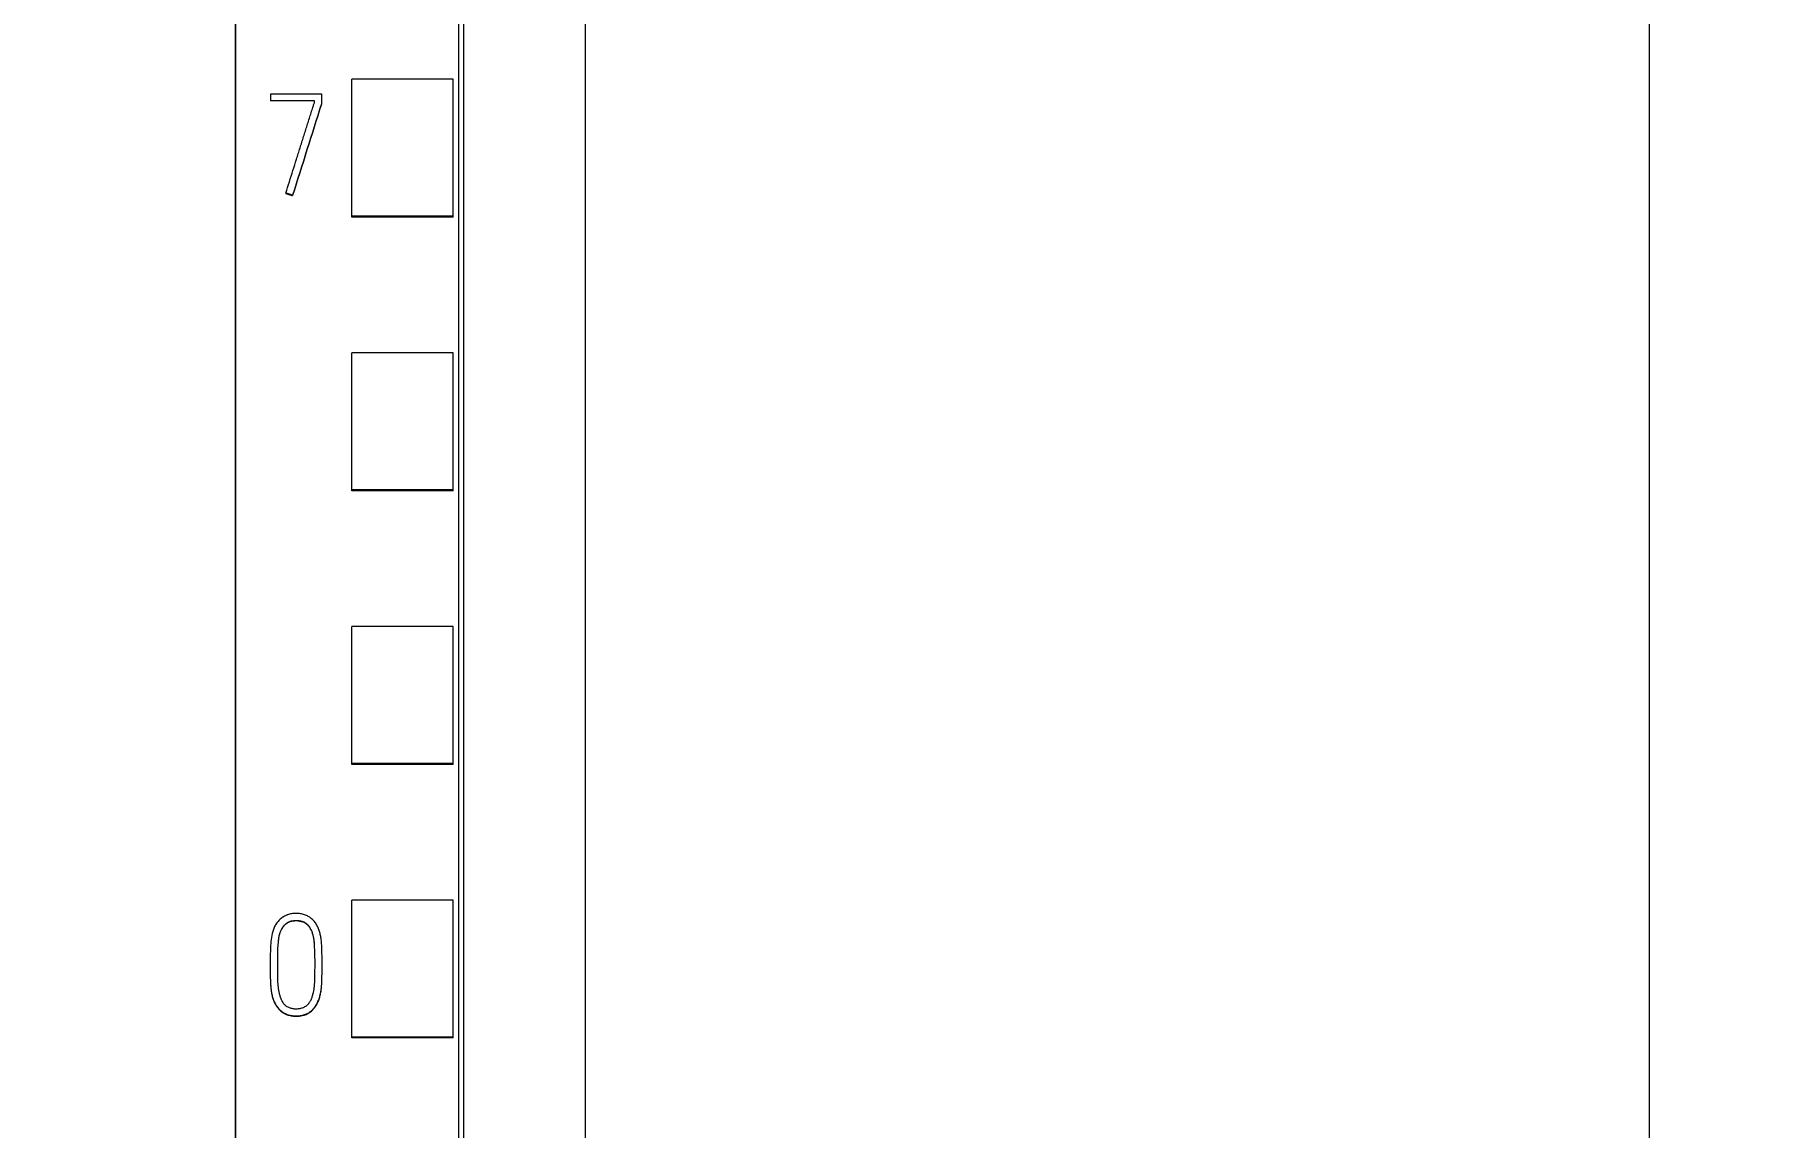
# Model space of a CAD drawing. Header units: millimetres. Extents: x 1359 to 3577, y 1333 to 3557.
# Drawn here: x 2572.41 to 2606.47, y 2979.14 to 3000.71 of the extents above; entities that cross this region are included whole.
import ezdxf

# ---------------------------------------------------------------- set-up
doc = ezdxf.new("R2010")
doc.units = ezdxf.units.MM
doc.set_wipeout_variables(frame=1)
doc.layers.add('000-PI-Oprema', color=30, linetype='Continuous', lineweight=5)
doc.layers.add('002-PI-Kabelska kanalica', color=150, linetype='Continuous')
doc.styles.get("Standard").update_dxf_attribs({"font": 'arial.ttf'})
doc.dimstyles.new('ISO-25', dxfattribs={"dimtxt": 2.5, "dimasz": 2.5, "dimexe": 1.25, "dimexo": 0.625, "dimtad": 1, "dimtxsty": 'Standard', "dimcen": 2.5, "dimadec": 0, "dimazin": 0, "dimtfac": 1, "dimtmove": 0, "dimatfit": 3, "dimfxl": 1, "dimarcsym": 0})

# ---------------------------------------------------------------- blocks, each defined once
blk = doc.blocks.new('IM 155-5 PN ST - 6ES7155-5AA01-0AB0')
blk.add_wipeout([(0, 147.007), (34.8, 147.007), (34.8, 0), (0, 0)])
at = {"color": 0, "linetype": 'ByBlock', "lineweight": 0, "ltscale": 0.25}
blk.add_lwpolyline([(0, 147.007), (34.8, 147.007), (34.8, 0), (0, 0), (0, 147.007)], dxfattribs=at)
at = {"layer": '000-PI-Oprema', "color": 0, "linetype": 'ByBlock', "lineweight": 0}
blk.add_open_spline([(34.8, 8.007), (34.8, 8.859), (34.8, 10.524), (34.8, 12.857), (34.8, 14.973), (34.8, 17.743), (34.8, 21.643), (34.8, 27.557), (34.8, 37.017), (34.8, 50.127), (34.8, 67.357), (34.8, 85.999), (34.8, 103.048), (34.8, 118.245), (34.8, 128.598), (34.8, 136.94), (34.8, 141.966), (34.8, 145.414), (34.8, 147.007)], degree=3, knots=[0, 0, 0, 0, 0.018357, 0.035822, 0.050221, 0.063898, 0.09543, 0.134182, 0.191169, 0.299064, 0.416456, 0.562341, 0.701008, 0.784589, 0.890964, 0.925157, 0.965428, 1, 1, 1, 1], dxfattribs=at)
blk = doc.blocks.new('S7-1500 DI HF - 6ES7521-1BL00-0AB0')
at = {"layer": '000-PI-Oprema', "color": 0, "linetype": 'ByBlock', "lineweight": 0}
for p, q in [((0, 134.681), (0, 21.262)), ((4.4, 132.4), (4.4, 23.585)), ((2.3, 90.572), (2.3, 93.274)), ((4.3, 93.274), (2.3, 93.274)), ((4.3, 90.572), (4.3, 93.274)), ((0.698, 92.847), (0.698, 92.988)), ((0.698, 92.988), (1.697, 92.988)), ((0.698, 92.847), (0.698, 92.84)), ((1.558, 92.847), (0.698, 92.847)), ((1.558, 92.808), (1.558, 92.847)), ((1.697, 92.988), (1.697, 92.786)), ((1.697, 92.786), (1.697, 92.78)), ((0.995, 91.027), (0.995, 91.02)), ((1.128, 90.982), (1.128, 90.976)), ((2.3, 90.549), (2.3, 90.572)), ((4.3, 90.572), (2.3, 90.572)), ((4.3, 90.549), (2.3, 90.549)), ((4.3, 90.549), (4.3, 90.572)), ((2.3, 85.17), (2.3, 87.872)), ((4.3, 87.872), (2.3, 87.872)), ((4.3, 85.17), (4.3, 87.872)), ((2.3, 85.149), (2.3, 85.17)), ((4.3, 85.17), (2.3, 85.17)), ((4.3, 85.149), (4.3, 85.17)), ((4.3, 85.149), (2.3, 85.149)), ((2.3, 79.769), (2.3, 82.471)), ((4.3, 82.471), (2.3, 82.471)), ((4.3, 79.769), (4.3, 82.471)), ((2.3, 79.75), (2.3, 79.769)), ((4.3, 79.769), (2.3, 79.769)), ((4.3, 79.75), (2.3, 79.75)), ((4.3, 79.75), (4.3, 79.769)), ((2.3, 74.367), (2.3, 77.069)), ((4.3, 77.069), (2.3, 77.069)), ((4.3, 74.367), (4.3, 77.069)), ((0.685, 75.808), (0.685, 75.802)), ((1.709, 75.76), (1.709, 75.766)), ((2.3, 74.35), (2.3, 74.367)), ((4.3, 74.367), (2.3, 74.367)), ((4.3, 74.35), (2.3, 74.35)), ((4.3, 74.35), (4.3, 74.367))]:
    blk.add_line(p, q, dxfattribs=at)
at = {"layer": '000-PI-Oprema', "color": 18, "linetype": 'ByBlock', "lineweight": 0, "true_color": 0x000000}
for centre, major_axis, ratio, start_param, end_param in [((-3.234, 16.055), (311.804, 993.193), 0.017605, 1.49899, 1.500811), ((-3.259, 15.609), (312.699, 996.069), 0.017657, 1.498788, 1.500604)]:
    blk.add_ellipse(centre, major_axis=major_axis, ratio=ratio, start_param=start_param, end_param=end_param, dxfattribs=at)
at = {"layer": '000-PI-Oprema', "color": 0, "linetype": 'ByBlock', "lineweight": 0}
for points, knots in [([(4.5, 132.586), (4.5, 129.542), (4.5, 119.972), (4.5, 105.802), (4.5, 91.235), (4.5, 77.025), (4.5, 62.731), (4.5, 47.245), (4.5, 34.605), (4.5, 26.64), (4.5, 23.299)], [0, 0, 0, 0, 0.083934, 0.263736, 0.389889, 0.484142, 0.653794, 0.78188, 0.908517, 1, 1, 1, 1]), ([(6.9, 129.52), (6.9, 127.497), (6.9, 118.948), (6.9, 105.802), (6.9, 91.235), (6.9, 77.025), (6.9, 62.731), (6.9, 47.245), (6.9, 34.486), (6.9, 25.605), (6.9, 21.348), (6.9, 20.55)], [0, 0, 0, 0, 0.055935, 0.236292, 0.362833, 0.457376, 0.627551, 0.756032, 0.883059, 0.978086, 1, 1, 1, 1]), ([(27.9, 129.52), (27.9, 127.497), (27.9, 118.948), (27.9, 105.802), (27.9, 91.235), (27.9, 77.025), (27.9, 62.731), (27.9, 47.245), (27.9, 34.486), (27.9, 25.605), (27.9, 21.348), (27.9, 20.55)], [0, 0, 0, 0, 0.055935, 0.236292, 0.362833, 0.457376, 0.627551, 0.756032, 0.883059, 0.978086, 1, 1, 1, 1]), ([(0.995, 91.027), (1.042, 91.175), (1.089, 91.324), (1.159, 91.546), (1.182, 91.621), (1.228, 91.769), (1.252, 91.843), (1.287, 91.955), (1.299, 91.992), (1.322, 92.066), (1.334, 92.103), (1.369, 92.215), (1.392, 92.289), (1.439, 92.437), (1.462, 92.512), (1.498, 92.623), (1.509, 92.66), (1.527, 92.716), (1.533, 92.734), (1.542, 92.762), (1.545, 92.771), (1.551, 92.79), (1.555, 92.799), (1.558, 92.808)], [0, 0, 0, 0, 0.25, 0.25, 0.375, 0.375, 0.5, 0.5, 0.5625, 0.5625, 0.625, 0.625, 0.75, 0.75, 0.875, 0.875, 0.9375, 0.9375, 0.96875, 0.96875, 0.984375, 0.984375, 1, 1, 1, 1]), ([(1.026, 76.779), (1.052, 76.789), (1.078, 76.796), (1.13, 76.805), (1.157, 76.808), (1.212, 76.809), (1.238, 76.807), (1.292, 76.8), (1.318, 76.794), (1.357, 76.783), (1.37, 76.778), (1.395, 76.769), (1.42, 76.758), (1.444, 76.746), (1.461, 76.735), (1.467, 76.732), (1.478, 76.724), (1.483, 76.72), (1.51, 76.7), (1.53, 76.681), (1.556, 76.651), (1.564, 76.64), (1.58, 76.619), (1.588, 76.607), (1.609, 76.573), (1.621, 76.549), (1.642, 76.5), (1.651, 76.475), (1.663, 76.436), (1.667, 76.423), (1.673, 76.397), (1.682, 76.358), (1.697, 76.266), (1.702, 76.187), (1.707, 76.081), (1.708, 76.028), (1.709, 75.922), (1.709, 75.869), (1.709, 75.763), (1.709, 75.657), (1.708, 75.551), (1.704, 75.446), (1.702, 75.393), (1.691, 75.287), (1.682, 75.235), (1.665, 75.17), (1.662, 75.157), (1.653, 75.131), (1.649, 75.118), (1.635, 75.08), (1.624, 75.056), (1.606, 75.019), (1.599, 75.008), (1.585, 74.984), (1.578, 74.973), (1.555, 74.94), (1.537, 74.92), (1.508, 74.892), (1.498, 74.883), (1.482, 74.871), (1.477, 74.867), (1.465, 74.859), (1.46, 74.855), (1.431, 74.837), (1.407, 74.826), (1.369, 74.811), (1.356, 74.807), (1.33, 74.8), (1.316, 74.796), (1.277, 74.789), (1.25, 74.786), (1.21, 74.784), (1.196, 74.784), (1.169, 74.785), (1.155, 74.786), (1.115, 74.79), (1.088, 74.795), (1.049, 74.806), (1.037, 74.81), (1.011, 74.819), (0.998, 74.824), (0.961, 74.841), (0.938, 74.855), (0.905, 74.878), (0.895, 74.887), (0.874, 74.905), (0.865, 74.915), (0.837, 74.945), (0.821, 74.966), (0.799, 75.001), (0.792, 75.012), (0.779, 75.036), (0.773, 75.048), (0.757, 75.085), (0.747, 75.11), (0.735, 75.149), (0.731, 75.162), (0.725, 75.188), (0.722, 75.201), (0.713, 75.241), (0.709, 75.267), (0.691, 75.4), (0.688, 75.507), (0.686, 75.668), (0.685, 75.721), (0.685, 75.828), (0.685, 75.882), (0.687, 75.989), (0.688, 76.042), (0.693, 76.149), (0.696, 76.202), (0.707, 76.308), (0.714, 76.361), (0.732, 76.44), (0.739, 76.466), (0.753, 76.504), (0.758, 76.517), (0.769, 76.542), (0.775, 76.555), (0.795, 76.591), (0.81, 76.614), (0.836, 76.646), (0.846, 76.656), (0.865, 76.676), (0.875, 76.686), (0.906, 76.713), (0.928, 76.729), (0.963, 76.75), (0.976, 76.757), (0.994, 76.766), (1.004, 76.77), (1.015, 76.775), (1.02, 76.777), (1.023, 76.778), (1.025, 76.779), (1.026, 76.779)], [0, 0, 0, 0, 0.015625, 0.015625, 0.03125, 0.03125, 0.046875, 0.046875, 0.0625, 0.0625, 0.070313, 0.070313, 0.078125, 0.085938, 0.085938, 0.089844, 0.089844, 0.09375, 0.09375, 0.109375, 0.109375, 0.117188, 0.117188, 0.125, 0.125, 0.140625, 0.140625, 0.15625, 0.15625, 0.164063, 0.164063, 0.171875, 0.1875, 0.21875, 0.21875, 0.25, 0.25, 0.28125, 0.28125, 0.3125, 0.34375, 0.34375, 0.375, 0.375, 0.40625, 0.40625, 0.414063, 0.414063, 0.421875, 0.421875, 0.4375, 0.4375, 0.445313, 0.445313, 0.453125, 0.453125, 0.46875, 0.46875, 0.476563, 0.476563, 0.480469, 0.480469, 0.484375, 0.484375, 0.5, 0.5, 0.507813, 0.507813, 0.515625, 0.515625, 0.53125, 0.53125, 0.539063, 0.539063, 0.546875, 0.546875, 0.5625, 0.5625, 0.570313, 0.570313, 0.578125, 0.578125, 0.59375, 0.59375, 0.601563, 0.601563, 0.609375, 0.609375, 0.625, 0.625, 0.632813, 0.632813, 0.640625, 0.640625, 0.65625, 0.65625, 0.664063, 0.664063, 0.671875, 0.671875, 0.6875, 0.6875, 0.75, 0.75, 0.78125, 0.78125, 0.8125, 0.8125, 0.84375, 0.84375, 0.875, 0.875, 0.90625, 0.90625, 0.921875, 0.921875, 0.929688, 0.929688, 0.9375, 0.9375, 0.953125, 0.953125, 0.960938, 0.960938, 0.96875, 0.96875, 0.984375, 0.984375, 0.992188, 0.992188, 0.996094, 0.998047, 0.999023, 0.999023, 1, 1, 1, 1]), ([(1.369, 76.626), (1.389, 76.615), (1.407, 76.602), (1.439, 76.571), (1.453, 76.553), (1.478, 76.516), (1.489, 76.496), (1.508, 76.456), (1.517, 76.435), (1.538, 76.371), (1.547, 76.328), (1.555, 76.262), (1.557, 76.239), (1.561, 76.195), (1.562, 76.172), (1.567, 76.061), (1.57, 75.971), (1.571, 75.793), (1.57, 75.703), (1.569, 75.569), (1.568, 75.502), (1.564, 75.435), (1.561, 75.391), (1.558, 75.368), (1.55, 75.302), (1.542, 75.258), (1.525, 75.193), (1.519, 75.172), (1.508, 75.14), (1.504, 75.13), (1.495, 75.109), (1.485, 75.089), (1.474, 75.07), (1.462, 75.051), (1.455, 75.041), (1.434, 75.015), (1.419, 74.999), (1.391, 74.979), (1.382, 74.973), (1.362, 74.962), (1.352, 74.957), (1.331, 74.948), (1.321, 74.945), (1.299, 74.938), (1.288, 74.935), (1.255, 74.929), (1.233, 74.926), (1.2, 74.925), (1.188, 74.925), (1.166, 74.926), (1.155, 74.927), (1.122, 74.932), (1.1, 74.937), (1.068, 74.947), (1.057, 74.951), (1.036, 74.96), (1.016, 74.97), (0.998, 74.983), (0.985, 74.993), (0.98, 74.997), (0.972, 75.005), (0.968, 75.009), (0.956, 75.021), (0.949, 75.029), (0.936, 75.047), (0.93, 75.057), (0.912, 75.086), (0.903, 75.106), (0.886, 75.147), (0.879, 75.169), (0.87, 75.201), (0.867, 75.212), (0.862, 75.233), (0.854, 75.266), (0.849, 75.299), (0.84, 75.364), (0.836, 75.408), (0.828, 75.54), (0.827, 75.628), (0.827, 75.761), (0.827, 75.805), (0.828, 75.893), (0.828, 76.025), (0.833, 76.157), (0.843, 76.267), (0.846, 76.289), (0.853, 76.333), (0.857, 76.355), (0.864, 76.387), (0.867, 76.397), (0.874, 76.419), (0.877, 76.429), (0.889, 76.46), (0.898, 76.48), (0.914, 76.508), (0.92, 76.518), (0.933, 76.536), (0.939, 76.545), (0.96, 76.571), (0.976, 76.586), (1.001, 76.607), (1.01, 76.614), (1.029, 76.626), (1.038, 76.632), (1.068, 76.646), (1.089, 76.653), (1.132, 76.662), (1.154, 76.664), (1.198, 76.665), (1.22, 76.664), (1.264, 76.659), (1.286, 76.656), (1.318, 76.648), (1.329, 76.644), (1.344, 76.638), (1.349, 76.636), (1.357, 76.633), (1.359, 76.632), (1.364, 76.629), (1.367, 76.628), (1.369, 76.626)], [0, 0, 0, 0, 0.015625, 0.015625, 0.03125, 0.03125, 0.046875, 0.046875, 0.0625, 0.0625, 0.09375, 0.09375, 0.109375, 0.109375, 0.125, 0.125, 0.1875, 0.1875, 0.25, 0.25, 0.28125, 0.296875, 0.296875, 0.3125, 0.3125, 0.34375, 0.34375, 0.359375, 0.359375, 0.367188, 0.367188, 0.375, 0.382813, 0.382813, 0.390625, 0.390625, 0.40625, 0.40625, 0.414063, 0.414063, 0.421875, 0.421875, 0.429688, 0.429688, 0.4375, 0.4375, 0.453125, 0.453125, 0.460938, 0.460938, 0.46875, 0.46875, 0.484375, 0.484375, 0.492188, 0.492188, 0.5, 0.507813, 0.507813, 0.511719, 0.511719, 0.515625, 0.515625, 0.523438, 0.523438, 0.53125, 0.53125, 0.546875, 0.546875, 0.5625, 0.5625, 0.570313, 0.570313, 0.578125, 0.59375, 0.59375, 0.625, 0.625, 0.6875, 0.6875, 0.71875, 0.71875, 0.75, 0.8125, 0.8125, 0.828125, 0.828125, 0.84375, 0.84375, 0.851563, 0.851563, 0.859375, 0.859375, 0.875, 0.875, 0.882813, 0.882813, 0.890625, 0.890625, 0.90625, 0.90625, 0.914063, 0.914063, 0.921875, 0.921875, 0.9375, 0.9375, 0.953125, 0.953125, 0.96875, 0.96875, 0.984375, 0.984375, 0.992187, 0.992187, 0.996094, 0.996094, 0.998047, 0.998047, 1, 1, 1, 1]), ([(1.369, 76.62), (1.349, 76.631), (1.328, 76.639), (1.296, 76.647), (1.285, 76.649), (1.263, 76.653), (1.252, 76.655), (1.219, 76.658), (1.196, 76.659), (1.152, 76.658), (1.13, 76.655), (1.097, 76.648), (1.086, 76.645), (1.065, 76.638), (1.054, 76.633), (1.034, 76.623), (1.025, 76.618), (1.006, 76.605), (0.997, 76.598), (0.98, 76.583), (0.972, 76.576), (0.956, 76.559), (0.949, 76.551), (0.928, 76.524), (0.916, 76.505), (0.9, 76.476), (0.895, 76.466), (0.886, 76.445), (0.882, 76.435), (0.87, 76.403), (0.864, 76.382), (0.85, 76.316), (0.844, 76.272), (0.836, 76.184), (0.833, 76.139), (0.83, 76.05), (0.829, 76.006), (0.828, 75.917), (0.827, 75.872), (0.827, 75.789), (0.827, 75.751), (0.827, 75.712)], [0, 0, 0, 0, 0.050692, 0.050692, 0.076038, 0.076038, 0.101384, 0.101384, 0.152076, 0.152076, 0.202768, 0.202768, 0.228114, 0.228114, 0.25346, 0.25346, 0.278806, 0.278806, 0.304152, 0.304152, 0.329498, 0.329498, 0.354844, 0.354844, 0.405536, 0.405536, 0.430882, 0.430882, 0.456228, 0.456228, 0.506919, 0.506919, 0.608303, 0.608303, 0.709687, 0.709687, 0.811071, 0.811071, 0.912455, 0.912455, 1, 1, 1, 1]), ([(1.571, 75.808), (1.571, 75.834), (1.571, 75.86), (1.57, 75.974), (1.567, 76.062), (1.56, 76.194), (1.558, 76.238), (1.546, 76.325), (1.537, 76.368), (1.52, 76.42), (1.516, 76.431), (1.507, 76.451), (1.503, 76.462), (1.488, 76.492), (1.478, 76.511), (1.459, 76.538), (1.452, 76.547), (1.438, 76.565), (1.423, 76.581), (1.406, 76.595), (1.393, 76.605), (1.388, 76.609), (1.379, 76.615), (1.374, 76.617), (1.369, 76.62)], [0, 0, 0, 0, 0.088977, 0.088977, 0.392651, 0.392651, 0.544488, 0.544488, 0.696326, 0.696326, 0.734285, 0.734285, 0.772244, 0.772244, 0.848163, 0.848163, 0.886122, 0.886122, 0.924081, 0.962041, 0.962041, 0.98102, 0.98102, 1, 1, 1, 1]), ([(0.685, 75.802), (0.685, 75.738), (0.686, 75.674), (0.687, 75.557), (0.688, 75.503), (0.692, 75.422), (0.694, 75.395), (0.699, 75.342), (0.702, 75.315), (0.712, 75.235), (0.723, 75.182), (0.743, 75.118), (0.747, 75.105), (0.757, 75.08), (0.762, 75.067), (0.778, 75.031), (0.791, 75.007), (0.813, 74.973), (0.82, 74.962), (0.837, 74.941), (0.845, 74.93), (0.872, 74.9), (0.892, 74.882), (0.925, 74.858), (0.936, 74.851), (0.959, 74.837), (0.971, 74.83), (1.008, 74.813), (1.033, 74.804), (1.073, 74.793), (1.086, 74.79), (1.112, 74.785), (1.126, 74.783), (1.166, 74.779), (1.193, 74.777), (1.234, 74.779), (1.247, 74.78), (1.274, 74.783), (1.287, 74.785), (1.327, 74.792), (1.352, 74.799), (1.39, 74.813), (1.403, 74.818), (1.428, 74.83), (1.439, 74.837), (1.474, 74.857), (1.496, 74.874), (1.535, 74.911), (1.553, 74.932), (1.576, 74.965), (1.584, 74.976), (1.598, 74.999), (1.605, 75.011), (1.623, 75.047), (1.634, 75.071), (1.653, 75.122), (1.661, 75.147), (1.675, 75.199), (1.681, 75.226), (1.69, 75.279), (1.701, 75.358), (1.704, 75.438), (1.708, 75.545), (1.709, 75.634), (1.709, 75.724), (1.709, 75.76)], [0, 0, 0, 0, 0.074801, 0.074801, 0.137845, 0.137845, 0.169367, 0.169367, 0.200889, 0.200889, 0.263933, 0.263933, 0.279694, 0.279694, 0.295455, 0.295455, 0.326976, 0.326976, 0.342737, 0.342737, 0.358498, 0.358498, 0.39002, 0.39002, 0.405781, 0.405781, 0.421542, 0.421542, 0.453064, 0.453064, 0.468825, 0.468825, 0.484586, 0.484586, 0.516108, 0.516108, 0.531869, 0.531869, 0.54763, 0.54763, 0.579151, 0.579151, 0.594912, 0.594912, 0.610673, 0.610673, 0.642195, 0.642195, 0.673717, 0.673717, 0.689478, 0.689478, 0.705239, 0.705239, 0.736761, 0.736761, 0.768283, 0.768283, 0.799805, 0.799805, 0.831326, 0.89437, 0.89437, 0.957414, 1, 1, 1, 1])]:
    blk.add_open_spline(points, degree=3, knots=knots, dxfattribs=at)
for points, weights in [([(1.128, 90.982), (1.062, 91.004), (0.995, 91.027)], [0.50000090382, 0.49999909618, 0.50000090382]), ([(0.995, 91.02), (1.062, 90.998), (1.128, 90.976)], [0.500000438463, 0.499999561537, 0.500000438463])]:
    blk.add_rational_spline(points, weights, degree=2, dxfattribs=at)
blk = doc.blocks.new('*D109')
at = {"color": 0, "lineweight": -2, "transparency": 16777216}
for p, q in [((2541.571, 2980.678), (2541.571, 3096.864)), ((2889.571, 2980.678), (2889.571, 3096.864)), ((2544.071, 3095.614), (2887.071, 3095.614))]:
    blk.add_line(p, q, dxfattribs=at)
at = {"color": 0, "transparency": 16777216}
for points in [[(2544.071, 3096.031), (2544.071, 3095.197), (2541.571, 3095.614)], [(2887.071, 3096.031), (2887.071, 3095.197), (2889.571, 3095.614)]]:
    blk.add_solid(points, dxfattribs=at)
at = {"layer": 'Defpoints', "color": 0, "transparency": 16777216}
for p in [(2889.571, 3095.614), (2541.571, 2980.053), (2889.571, 2980.053)]:
    blk.add_point(p, dxfattribs=at)
at = {"color": 0, "transparency": 16777216, "insert": (2715.571, 3097.516), "char_height": 2.5, "attachment_point": 5}
blk.add_mtext('348', dxfattribs=at)

msp = doc.modelspace()

# ---------------------------------------------------------------- block references
at = {"layer": '002-PI-Kabelska kanalica', "color": 0, "linetype": 'ByBlock', "lineweight": 0}
msp.add_blockref('IM 155-5 PN ST - 6ES7155-5AA01-0AB0', (2541.571, 2906.55), dxfattribs=at)

# ---------------------------------------------------------------- next in the draw order: block references
msp.add_blockref('S7-1500 DI HF - 6ES7521-1BL00-0AB0', (2576.371, 2906.556), dxfattribs=at)

# ---------------------------------------------------------------- next in the draw order: dimensions: what is measured, and where the dimension line sits
dim = msp.add_linear_dim(base=(2889.571, 3095.614), p1=(2541.571, 2980.053), p2=(2889.571, 2980.053), dimstyle='ISO-25')
dim.commit()
dim.dimension.update_dxf_attribs({"geometry": '*D109', "text_midpoint": (2715.571, 3097.516)})

doc.saveas('drawing.dxf')
